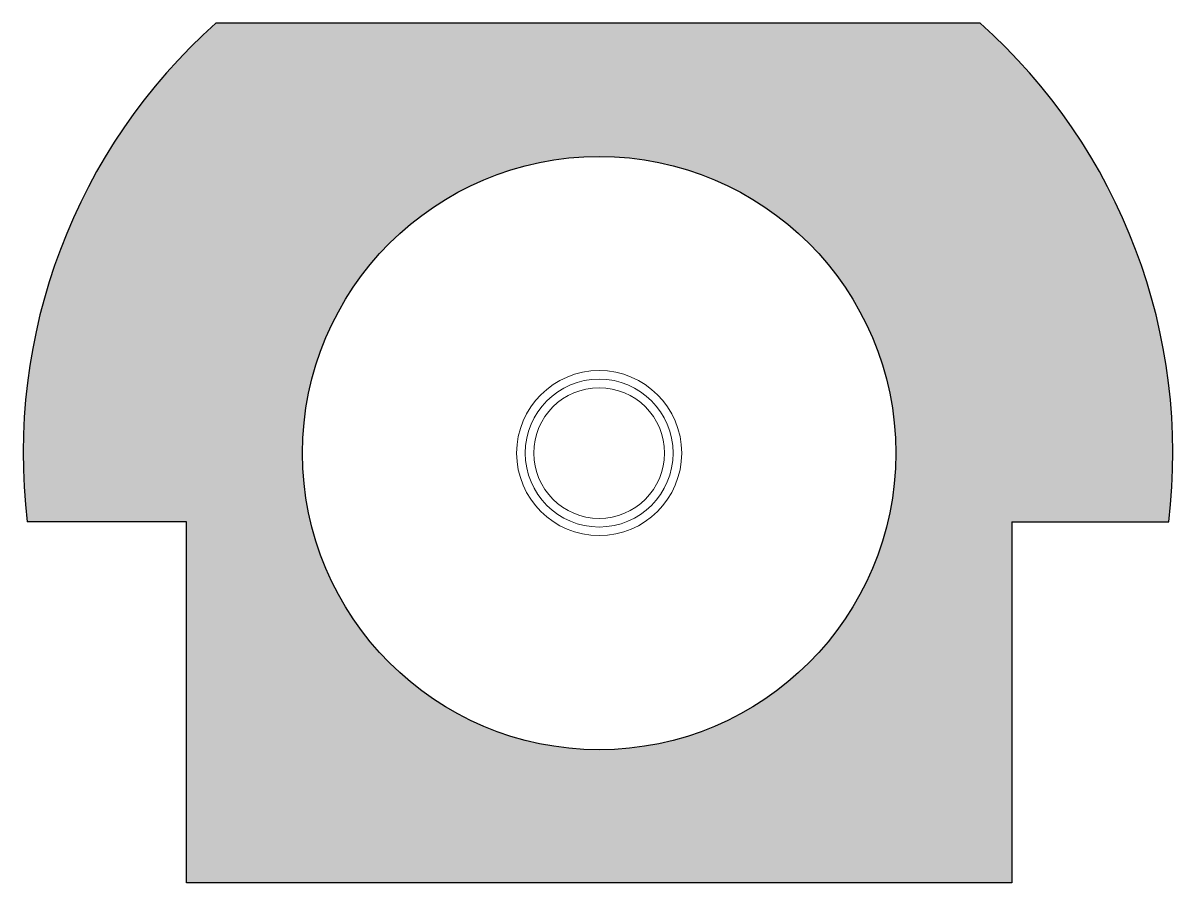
# Model space of a CAD drawing. Header units: millimetres. Extents: x -3.35 to 3.34, y -2.1 to 2.9.
import ezdxf

# ---------------------------------------------------------------- set-up
doc = ezdxf.new("R2010")
doc.units = ezdxf.units.MM
doc.layers.get('0').update_dxf_attribs({"lineweight": 25, "true_color": 0xffffff})
doc.layers.add('contacts', color=4, linetype='Continuous', lineweight=5, true_color=0x00ffff)
doc.layers.add('extruded', color=2, linetype='Continuous', lineweight=5, true_color=0xffff00)

msp = doc.modelspace()

# ---------------------------------------------------------------- hatches: boundary and pattern name
at = {"true_color": 0xffff00}
h = msp.add_hatch(color=2, dxfattribs=at)
edge = h.paths.add_edge_path()
edge.add_arc((-0.0136, 0.4), 3.35, 353.14235, 48.26818)
edge.add_line((2.2164, 2.9), (-2.2299, 2.9))
edge.add_arc((0, 0.4), 3.35, 131.73182, 186.85765)
edge.add_line((-3.326, 0), (-2.4, 0))
edge.add_line((-2.4, 0), (-2.4, -2.1))
edge.add_line((-2.4, -2.1), (2.4, -2.1))
edge.add_line((2.4, -2.1), (2.4, 0))
edge.add_line((2.4, 0), (3.3125, 0))
edge = h.paths.add_edge_path()
edge.add_arc((0, 0.4), 1.725, 0, 360)

# ---------------------------------------------------------------- linework, layer by layer
for p, q in [((2.2164, 2.9), (-2.2299, 2.9)), ((-2.4, 0), (-3.326, 0)), ((-2.4, -2.1), (-2.4, 0)), ((2.4, 0), (2.4, -2.1)), ((2.4, 0), (3.3125, 0)), ((2.4, -2.1), (-2.4, -2.1))]:
    msp.add_line(p, q)
msp.add_circle((0, 0.4), 1.725)
for centre, start, end in [((0, 0.4), 131.73182, 186.85765), ((-0.0136, 0.4), 353.14235, 48.26818)]:
    msp.add_arc(centre, 3.35, start, end)
at = {"layer": 'contacts'}
msp.add_circle((0, 0.4), 0.43, dxfattribs=at)
at = {"layer": 'extruded'}
for radius in [0.48, 0.38]:
    msp.add_circle((0, 0.4), radius, dxfattribs=at)

doc.saveas('drawing.dxf')
